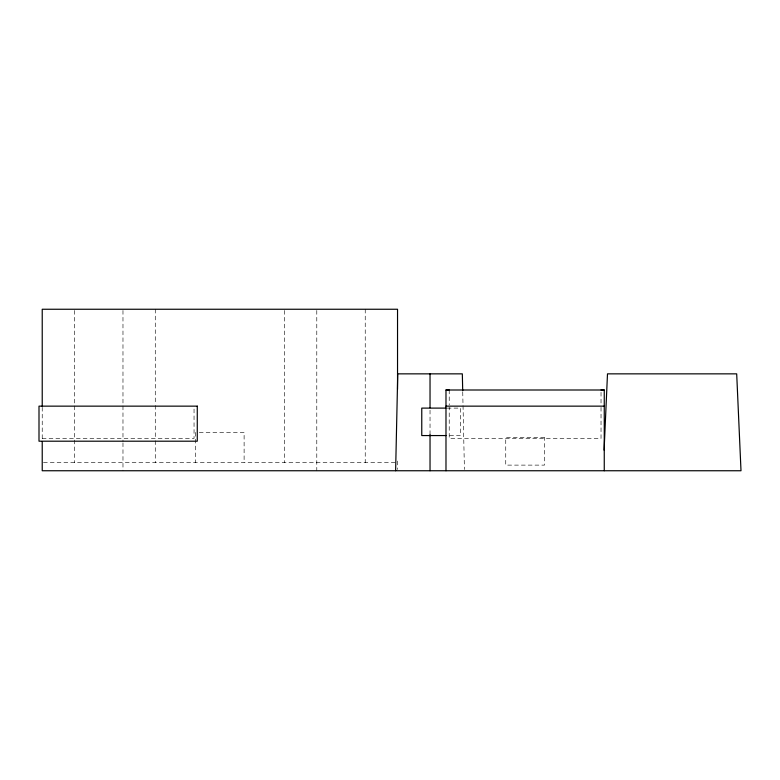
<?xml version="1.0" encoding="UTF-8"?>
<svg xmlns="http://www.w3.org/2000/svg" width="780" height="780" viewBox="0 0 780 780"><rect width="100%" height="100%" fill="white"/><g stroke="black" fill="none" stroke-linecap="round" stroke-linejoin="round"><path stroke-width="0.58" stroke-dasharray="3.9 2.92" d="M447.203 408.106L460.522 408.106L460.522 435.562L447.203 435.562M199.29 432.393L244.111 432.393L244.111 462.677M42.227 438.448L194.044 438.448L194.044 406.146M43.446 462.677L397.537 462.677M462.735 392.018L464.422 469.54M601.029 392.301L601.029 404.995M601.029 407.345L601.029 438.448L449.221 438.448L449.221 407.345M449.221 390L449.221 404.995M430.034 410.192L430.034 434.411M397.537 461.038L397.537 469.54M365.235 309.25L365.235 462.677M316.787 310.459L316.787 470.749M284.485 310.469L284.485 462.677M195.653 432.393L195.653 462.677M155.278 309.25L155.278 404.225M155.278 405.444L155.278 439.54M155.278 440.758L155.278 462.677M122.977 310.459L122.977 441.607M122.977 442.825L122.977 470.749M74.529 310.469L74.529 462.677M42.227 407.345L42.227 439.179M544.508 437.658L505.742 437.658L505.742 465.114L544.508 465.114L544.508 437.658"/><path stroke-width="1.17" d="M395.626 470.749L397.732 373.854L462.335 373.854L462.706 390.809M604.1 450.157L607.493 373.854L736.691 373.854L741 470.749L42.227 470.749L42.227 441.607M445.985 470.749L445.985 390L449.221 390M445.985 390L604.256 390L604.256 470.749M445.985 406.146L604.256 406.146M445.985 408.106L421.765 408.106L421.765 435.562L445.985 435.562M601.029 390L604.256 390M430.034 373.854L430.034 407.764M430.034 434.411L430.034 470.749M397.537 389.395L397.537 309.25L42.227 309.25L42.227 406.39M197.272 406.146L39 406.146L39 441.197L197.272 441.197L197.272 406.146"/></g></svg>
